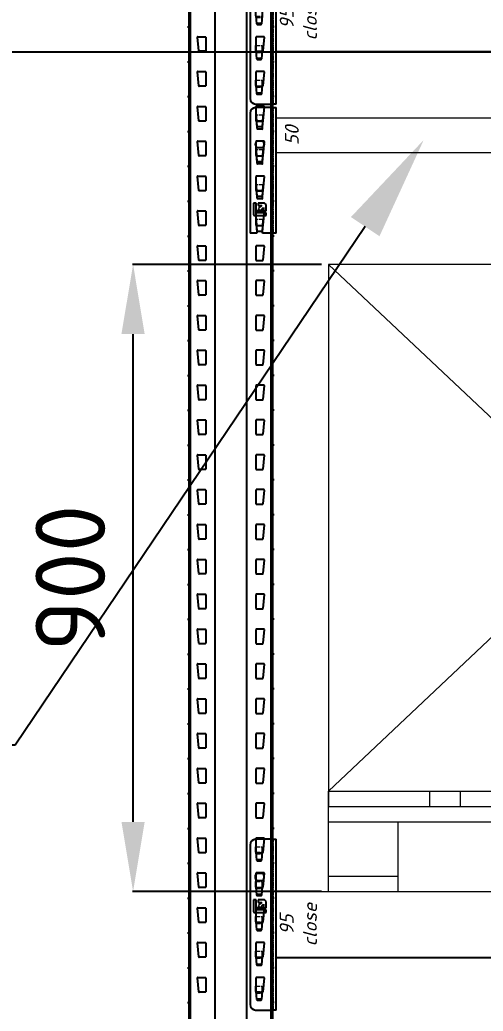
# Model space of a CAD drawing. Header units: millimetres. Extents: x 2140 to 223837, y 2113 to 170313.
# Drawn here: x 211528 to 212193, y 116232 to 117655 of the extents above; entities that cross this region are included whole.
import ezdxf
from ezdxf import colors
from ezdxf.entities.mleader import LeaderData, LeaderLine
from ezdxf.enums import TextEntityAlignment as Align
from ezdxf.math import Vec2, Vec3

# ---------------------------------------------------------------- set-up
doc = ezdxf.new("R2010")
doc.units = ezdxf.units.MM
doc.linetypes.add('PHANTOM', pattern=[12.7, 6.35, -1.27, 1.27, -1.27, 1.27, -1.27])
for name, color, linetype in [('0_ANNOT_Dimensions', 7, 'Continuous'), ('2.Стойка', 7, 'Continuous'), ('Аннотации', 7, 'Continuous')]:
    doc.layers.add(name, color=color, linetype=linetype)
for name, color, linetype, lineweight in [('1.Балка', 5, 'Continuous', 0), ('20.Груз', 7, 'Continuous', 0), ('25.Размера', 7, 'Continuous', 0), ('37.Паллеты', 32, 'Continuous', 0), ('7.Поддон', 32, 'Continuous', 0)]:
    doc.layers.add(name, color=color, linetype=linetype, lineweight=lineweight)
doc.styles.add('Arial Narrow', font='ARIALN.TTF')
doc.styles.add('GOST', font='isocpeur.ttf')
doc.styles.add('HILTI', font='isocpeui.ttf')
doc.styles.get("Standard").update_dxf_attribs({"font": 'isocpeur.ttf'})
doc.styles.add('Курсив', font='isocpeui.ttf')
doc.dimstyles.new('100', dxfattribs={"dimtxt": 100, "dimasz": 100, "dimexe": 1, "dimexo": 10, "dimgap": 40, "dimtad": 1, "dimdec": 0, "dimzin": 0, "dimdsep": 46, "dimtxsty": 'Standard', "dimcen": 0.09, "dimadec": 0, "dimazin": 0, "dimtfac": 1, "dimtdec": 0, "dimtofl": 0, "dimtmove": 0, "dimatfit": 3, "dimfxl": 1, "dimtolj": 1, "dimtzin": 0, "dimarcsym": 0})
doc.dimstyles.new('blok40', dxfattribs={"dimtxt": 40, "dimasz": 80, "dimexe": 0.18, "dimexo": 0, "dimgap": 5, "dimtad": 1, "dimtoh": 1, "dimdec": 0, "dimzin": 0, "dimdsep": 46, "dimtxsty": 'GOST', "dimblk": 'NONE', "dimcen": 0.09, "dimse1": 1, "dimse2": 1, "dimsd1": 1, "dimsd2": 1, "dimadec": 0, "dimazin": 0, "dimtfac": 1, "dimtdec": 0, "dimtofl": 0, "dimtmove": 0, "dimatfit": 2, "dimldrblk": 'NONE', "dimfxl": 0.18, "dimtolj": 1, "dimtzin": 0, "dimarcsym": 0})
doc.dimstyles.new('Рзм блок', dxfattribs={"dimtxt": 40, "dimasz": 80, "dimexe": 0.18, "dimexo": 0, "dimgap": 5, "dimtad": 1, "dimtoh": 1, "dimdec": 0, "dimzin": 0, "dimdsep": 46, "dimtxsty": 'Курсив', "dimblk": 'NONE', "dimcen": 0.09, "dimse1": 1, "dimse2": 1, "dimsd1": 1, "dimsd2": 1, "dimadec": 0, "dimazin": 0, "dimtfac": 1, "dimtdec": 0, "dimtofl": 0, "dimtmove": 0, "dimatfit": 2, "dimldrblk": 'NONE', "dimfxl": 0.18, "dimtolj": 1, "dimtzin": 0, "dimarcsym": 0})

# ---------------------------------------------------------------- blocks, each defined once
blk = doc.blocks.new('*U491')
at = {"layer": '2.Стойка', "color": 0, "linetype": 'ByBlock'}
for p, q in [((-120, 0), (-120, 12200)), ((-118, 0), (-118, 12200)), ((-82.7, 0), (-82.7, 12200)), ((-37.3, 0), (-37.3, 12200)), ((-2, 0), (-2, 12200)), ((0, 0), (0, 12200)), ((-122, 7915), (-118, 7915)), ((-120, 7920.5), (-118, 7920.5)), ((0, 7920.5), (-2, 7920.5)), ((2, 7915), (-2, 7915)), ((-120, 7909.5), (-118, 7909.5)), ((-106.1, 7880.5), (-108, 7900.5)), ((-107.5, 7901), (-96.5, 7901)), ((-96, 7900.5), (-96, 7880.5)), ((-24, 7900.5), (-24, 7880.5)), ((-12.5, 7901), (-23.5, 7901)), ((-13.9, 7880.5), (-12, 7900.5)), ((0, 7909.5), (-2, 7909.5)), ((-120, 7870.5), (-118, 7870.5)), ((-96.5, 7880), (-105.6, 7880)), ((-23.5, 7880), (-14.4, 7880)), ((0, 7870.5), (-2, 7870.5)), ((-122, 7865), (-118, 7865)), ((-120, 7859.5), (-118, 7859.5)), ((2, 7865), (-2, 7865)), ((0, 7859.5), (-2, 7859.5)), ((-106.1, 7830.5), (-108, 7850.5)), ((-107.5, 7851), (-96.5, 7851)), ((-96, 7850.5), (-96, 7830.5)), ((-24, 7850.5), (-24, 7830.5)), ((-12.5, 7851), (-23.5, 7851)), ((-13.9, 7830.5), (-12, 7850.5)), ((-96.5, 7830), (-105.6, 7830)), ((-23.5, 7830), (-14.4, 7830)), ((-122, 7815), (-118, 7815)), ((-120, 7820.5), (-118, 7820.5)), ((0, 7820.5), (-2, 7820.5)), ((2, 7815), (-2, 7815)), ((-120, 7809.5), (-118, 7809.5)), ((-106.1, 7780.5), (-108, 7800.5)), ((-107.5, 7801), (-96.5, 7801)), ((-96, 7800.5), (-96, 7780.5)), ((-24, 7800.5), (-24, 7780.5)), ((-12.5, 7801), (-23.5, 7801)), ((-13.9, 7780.5), (-12, 7800.5)), ((0, 7809.5), (-2, 7809.5)), ((-120, 7770.5), (-118, 7770.5)), ((-96.5, 7780), (-105.6, 7780)), ((-23.5, 7780), (-14.4, 7780)), ((0, 7770.5), (-2, 7770.5)), ((-122, 7765), (-118, 7765)), ((-120, 7759.5), (-118, 7759.5)), ((2, 7765), (-2, 7765)), ((0, 7759.5), (-2, 7759.5)), ((-106.1, 7730.5), (-108, 7750.5)), ((-107.5, 7751), (-96.5, 7751)), ((-96, 7750.5), (-96, 7730.5)), ((-24, 7750.5), (-24, 7730.5)), ((-12.5, 7751), (-23.5, 7751)), ((-13.9, 7730.5), (-12, 7750.5)), ((-96.5, 7730), (-105.6, 7730)), ((-23.5, 7730), (-14.4, 7730)), ((-122, 7715), (-118, 7715)), ((-120, 7720.5), (-118, 7720.5)), ((0, 7720.5), (-2, 7720.5)), ((2, 7715), (-2, 7715)), ((-120, 7709.5), (-118, 7709.5)), ((-106.1, 7680.5), (-108, 7700.5)), ((-107.5, 7701), (-96.5, 7701)), ((-96, 7700.5), (-96, 7680.5)), ((-24, 7700.5), (-24, 7680.5)), ((-12.5, 7701), (-23.5, 7701)), ((-13.9, 7680.5), (-12, 7700.5)), ((0, 7709.5), (-2, 7709.5)), ((-120, 7670.5), (-118, 7670.5)), ((-96.5, 7680), (-105.6, 7680)), ((-23.5, 7680), (-14.4, 7680)), ((0, 7670.5), (-2, 7670.5)), ((-122, 7665), (-118, 7665)), ((-120, 7659.5), (-118, 7659.5)), ((2, 7665), (-2, 7665)), ((0, 7659.5), (-2, 7659.5)), ((-106.1, 7630.5), (-108, 7650.5)), ((-107.5, 7651), (-96.5, 7651)), ((-96, 7650.5), (-96, 7630.5)), ((-24, 7650.5), (-24, 7630.5)), ((-12.5, 7651), (-23.5, 7651)), ((-13.9, 7630.5), (-12, 7650.5)), ((-96.5, 7630), (-105.6, 7630)), ((-23.5, 7630), (-14.4, 7630)), ((-122, 7615), (-118, 7615)), ((-120, 7620.5), (-118, 7620.5)), ((0, 7620.5), (-2, 7620.5)), ((2, 7615), (-2, 7615)), ((-120, 7609.5), (-118, 7609.5)), ((-106.1, 7580.5), (-108, 7600.5)), ((-107.5, 7601), (-96.5, 7601)), ((-96, 7600.5), (-96, 7580.5)), ((-24, 7600.5), (-24, 7580.5)), ((-12.5, 7601), (-23.5, 7601)), ((-13.9, 7580.5), (-12, 7600.5)), ((0, 7609.5), (-2, 7609.5)), ((-120, 7570.5), (-118, 7570.5)), ((-96.5, 7580), (-105.6, 7580)), ((-23.5, 7580), (-14.4, 7580)), ((0, 7570.5), (-2, 7570.5)), ((-122, 7565), (-118, 7565)), ((-120, 7559.5), (-118, 7559.5)), ((2, 7565), (-2, 7565)), ((0, 7559.5), (-2, 7559.5)), ((-106.1, 7530.5), (-108, 7550.5)), ((-107.5, 7551), (-96.5, 7551)), ((-96, 7550.5), (-96, 7530.5)), ((-24, 7550.5), (-24, 7530.5)), ((-12.5, 7551), (-23.5, 7551)), ((-13.9, 7530.5), (-12, 7550.5)), ((-96.5, 7530), (-105.6, 7530)), ((-23.5, 7530), (-14.4, 7530)), ((-122, 7515), (-118, 7515)), ((-120, 7520.5), (-118, 7520.5)), ((0, 7520.5), (-2, 7520.5)), ((2, 7515), (-2, 7515)), ((-120, 7509.5), (-118, 7509.5)), ((-106.1, 7480.5), (-108, 7500.5)), ((-107.5, 7501), (-96.5, 7501)), ((-96, 7500.5), (-96, 7480.5)), ((-24, 7500.5), (-24, 7480.5)), ((-12.5, 7501), (-23.5, 7501)), ((-13.9, 7480.5), (-12, 7500.5)), ((0, 7509.5), (-2, 7509.5)), ((-120, 7470.5), (-118, 7470.5)), ((-96.5, 7480), (-105.6, 7480)), ((-23.5, 7480), (-14.4, 7480)), ((0, 7470.5), (-2, 7470.5)), ((-122, 7465), (-118, 7465)), ((-120, 7459.5), (-118, 7459.5)), ((2, 7465), (-2, 7465)), ((0, 7459.5), (-2, 7459.5)), ((-106.1, 7430.5), (-108, 7450.5)), ((-107.5, 7451), (-96.5, 7451)), ((-96, 7450.5), (-96, 7430.5)), ((-24, 7450.5), (-24, 7430.5)), ((-12.5, 7451), (-23.5, 7451)), ((-13.9, 7430.5), (-12, 7450.5)), ((-96.5, 7430), (-105.6, 7430)), ((-23.5, 7430), (-14.4, 7430)), ((-122, 7415), (-118, 7415)), ((-120, 7420.5), (-118, 7420.5)), ((0, 7420.5), (-2, 7420.5)), ((2, 7415), (-2, 7415)), ((-120, 7409.5), (-118, 7409.5)), ((-106.1, 7380.5), (-108, 7400.5)), ((-107.5, 7401), (-96.5, 7401)), ((-96, 7400.5), (-96, 7380.5)), ((-24, 7400.5), (-24, 7380.5)), ((-12.5, 7401), (-23.5, 7401)), ((-13.9, 7380.5), (-12, 7400.5)), ((0, 7409.5), (-2, 7409.5)), ((-120, 7370.5), (-118, 7370.5)), ((-96.5, 7380), (-105.6, 7380)), ((-23.5, 7380), (-14.4, 7380)), ((0, 7370.5), (-2, 7370.5)), ((-122, 7365), (-118, 7365)), ((-120, 7359.5), (-118, 7359.5)), ((2, 7365), (-2, 7365)), ((0, 7359.5), (-2, 7359.5)), ((-106.1, 7330.5), (-108, 7350.5)), ((-107.5, 7351), (-96.5, 7351)), ((-96, 7350.5), (-96, 7330.5)), ((-24, 7350.5), (-24, 7330.5)), ((-12.5, 7351), (-23.5, 7351)), ((-13.9, 7330.5), (-12, 7350.5)), ((-96.5, 7330), (-105.6, 7330)), ((-23.5, 7330), (-14.4, 7330)), ((-122, 7315), (-118, 7315)), ((-120, 7320.5), (-118, 7320.5)), ((0, 7320.5), (-2, 7320.5)), ((2, 7315), (-2, 7315)), ((-120, 7309.5), (-118, 7309.5)), ((-106.1, 7280.5), (-108, 7300.5)), ((-107.5, 7301), (-96.5, 7301)), ((-96, 7300.5), (-96, 7280.5)), ((-24, 7300.5), (-24, 7280.5)), ((-12.5, 7301), (-23.5, 7301)), ((-13.9, 7280.5), (-12, 7300.5)), ((0, 7309.5), (-2, 7309.5)), ((-120, 7270.5), (-118, 7270.5)), ((-96.5, 7280), (-105.6, 7280)), ((-23.5, 7280), (-14.4, 7280)), ((0, 7270.5), (-2, 7270.5)), ((-122, 7265), (-118, 7265)), ((-120, 7259.5), (-118, 7259.5)), ((2, 7265), (-2, 7265)), ((0, 7259.5), (-2, 7259.5)), ((-106.1, 7230.5), (-108, 7250.5)), ((-107.5, 7251), (-96.5, 7251)), ((-96, 7250.5), (-96, 7230.5)), ((-24, 7250.5), (-24, 7230.5)), ((-12.5, 7251), (-23.5, 7251)), ((-13.9, 7230.5), (-12, 7250.5)), ((-96.5, 7230), (-105.6, 7230)), ((-23.5, 7230), (-14.4, 7230)), ((-122, 7215), (-118, 7215)), ((-120, 7220.5), (-118, 7220.5)), ((0, 7220.5), (-2, 7220.5)), ((2, 7215), (-2, 7215)), ((-120, 7209.5), (-118, 7209.5)), ((-106.1, 7180.5), (-108, 7200.5)), ((-107.5, 7201), (-96.5, 7201)), ((-96, 7200.5), (-96, 7180.5)), ((-24, 7200.5), (-24, 7180.5)), ((-12.5, 7201), (-23.5, 7201)), ((-13.9, 7180.5), (-12, 7200.5)), ((0, 7209.5), (-2, 7209.5)), ((-120, 7170.5), (-118, 7170.5)), ((-96.5, 7180), (-105.6, 7180)), ((-23.5, 7180), (-14.4, 7180)), ((0, 7170.5), (-2, 7170.5)), ((-122, 7165), (-118, 7165)), ((-120, 7159.5), (-118, 7159.5)), ((2, 7165), (-2, 7165)), ((0, 7159.5), (-2, 7159.5)), ((-106.1, 7130.5), (-108, 7150.5)), ((-107.5, 7151), (-96.5, 7151)), ((-96, 7150.5), (-96, 7130.5)), ((-24, 7150.5), (-24, 7130.5)), ((-12.5, 7151), (-23.5, 7151)), ((-13.9, 7130.5), (-12, 7150.5)), ((-96.5, 7130), (-105.6, 7130)), ((-23.5, 7130), (-14.4, 7130)), ((-122, 7115), (-118, 7115)), ((-120, 7120.5), (-118, 7120.5)), ((0, 7120.5), (-2, 7120.5)), ((2, 7115), (-2, 7115)), ((-120, 7109.5), (-118, 7109.5)), ((-106.1, 7080.5), (-108, 7100.5)), ((-107.5, 7101), (-96.5, 7101)), ((-96, 7100.5), (-96, 7080.5)), ((-24, 7100.5), (-24, 7080.5)), ((-12.5, 7101), (-23.5, 7101)), ((-13.9, 7080.5), (-12, 7100.5)), ((0, 7109.5), (-2, 7109.5)), ((-120, 7070.5), (-118, 7070.5)), ((-96.5, 7080), (-105.6, 7080)), ((-23.5, 7080), (-14.4, 7080)), ((0, 7070.5), (-2, 7070.5)), ((-122, 7065), (-118, 7065)), ((-120, 7059.5), (-118, 7059.5)), ((2, 7065), (-2, 7065)), ((0, 7059.5), (-2, 7059.5)), ((-106.1, 7030.5), (-108, 7050.5)), ((-107.5, 7051), (-96.5, 7051)), ((-96, 7050.5), (-96, 7030.5)), ((-24, 7050.5), (-24, 7030.5)), ((-12.5, 7051), (-23.5, 7051)), ((-13.9, 7030.5), (-12, 7050.5)), ((-96.5, 7030), (-105.6, 7030)), ((-23.5, 7030), (-14.4, 7030)), ((-122, 7015), (-118, 7015)), ((-120, 7020.5), (-118, 7020.5)), ((0, 7020.5), (-2, 7020.5)), ((2, 7015), (-2, 7015)), ((-120, 7009.5), (-118, 7009.5)), ((-106.1, 6980.5), (-108, 7000.5)), ((-107.5, 7001), (-96.5, 7001)), ((-96, 7000.5), (-96, 6980.5)), ((-24, 7000.5), (-24, 6980.5)), ((-12.5, 7001), (-23.5, 7001)), ((-13.9, 6980.5), (-12, 7000.5)), ((0, 7009.5), (-2, 7009.5)), ((-96.5, 6980), (-105.6, 6980)), ((-23.5, 6980), (-14.4, 6980)), ((-122, 6965), (-118, 6965)), ((-120, 6970.5), (-118, 6970.5)), ((-120, 6959.5), (-118, 6959.5)), ((0, 6970.5), (-2, 6970.5)), ((2, 6965), (-2, 6965)), ((0, 6959.5), (-2, 6959.5)), ((-106.1, 6930.5), (-108, 6950.5)), ((-107.5, 6951), (-96.5, 6951)), ((-96, 6950.5), (-96, 6930.5)), ((-24, 6950.5), (-24, 6930.5)), ((-12.5, 6951), (-23.5, 6951)), ((-13.9, 6930.5), (-12, 6950.5)), ((-96.5, 6930), (-105.6, 6930)), ((-23.5, 6930), (-14.4, 6930)), ((-122, 6915), (-118, 6915)), ((-120, 6920.5), (-118, 6920.5)), ((0, 6920.5), (-2, 6920.5)), ((2, 6915), (-2, 6915)), ((-120, 6909.5), (-118, 6909.5)), ((-106.1, 6880.5), (-108, 6900.5)), ((-107.5, 6901), (-96.5, 6901)), ((-96, 6900.5), (-96, 6880.5)), ((-24, 6900.5), (-24, 6880.5)), ((-12.5, 6901), (-23.5, 6901)), ((-13.9, 6880.5), (-12, 6900.5)), ((0, 6909.5), (-2, 6909.5)), ((-96.5, 6880), (-105.6, 6880)), ((-23.5, 6880), (-14.4, 6880)), ((-122, 6865), (-118, 6865)), ((-120, 6870.5), (-118, 6870.5)), ((-120, 6859.5), (-118, 6859.5)), ((0, 6870.5), (-2, 6870.5)), ((2, 6865), (-2, 6865)), ((0, 6859.5), (-2, 6859.5)), ((-106.1, 6830.5), (-108, 6850.5)), ((-107.5, 6851), (-96.5, 6851)), ((-96, 6850.5), (-96, 6830.5)), ((-24, 6850.5), (-24, 6830.5)), ((-12.5, 6851), (-23.5, 6851)), ((-13.9, 6830.5), (-12, 6850.5)), ((-96.5, 6830), (-105.6, 6830)), ((-23.5, 6830), (-14.4, 6830)), ((-122, 6815), (-118, 6815)), ((-120, 6820.5), (-118, 6820.5)), ((0, 6820.5), (-2, 6820.5)), ((2, 6815), (-2, 6815)), ((-120, 6809.5), (-118, 6809.5)), ((-106.1, 6780.5), (-108, 6800.5)), ((-107.5, 6801), (-96.5, 6801)), ((-96, 6800.5), (-96, 6780.5)), ((-24, 6800.5), (-24, 6780.5)), ((-12.5, 6801), (-23.5, 6801)), ((-13.9, 6780.5), (-12, 6800.5)), ((0, 6809.5), (-2, 6809.5)), ((-96.5, 6780), (-105.6, 6780)), ((-23.5, 6780), (-14.4, 6780)), ((-122, 6765), (-118, 6765)), ((-120, 6770.5), (-118, 6770.5)), ((-120, 6759.5), (-118, 6759.5)), ((0, 6770.5), (-2, 6770.5)), ((2, 6765), (-2, 6765)), ((0, 6759.5), (-2, 6759.5)), ((-106.1, 6730.5), (-108, 6750.5)), ((-107.5, 6751), (-96.5, 6751)), ((-96, 6750.5), (-96, 6730.5)), ((-24, 6750.5), (-24, 6730.5)), ((-12.5, 6751), (-23.5, 6751)), ((-13.9, 6730.5), (-12, 6750.5)), ((-96.5, 6730), (-105.6, 6730)), ((-23.5, 6730), (-14.4, 6730)), ((-122, 6715), (-118, 6715)), ((-120, 6720.5), (-118, 6720.5)), ((0, 6720.5), (-2, 6720.5)), ((2, 6715), (-2, 6715)), ((-120, 6709.5), (-118, 6709.5)), ((-106.1, 6680.5), (-108, 6700.5)), ((-107.5, 6701), (-96.5, 6701)), ((-96, 6700.5), (-96, 6680.5)), ((-24, 6700.5), (-24, 6680.5)), ((-12.5, 6701), (-23.5, 6701)), ((-13.9, 6680.5), (-12, 6700.5)), ((0, 6709.5), (-2, 6709.5)), ((-96.5, 6680), (-105.6, 6680)), ((-23.5, 6680), (-14.4, 6680)), ((-122, 6665), (-118, 6665)), ((-120, 6670.5), (-118, 6670.5)), ((-120, 6659.5), (-118, 6659.5)), ((0, 6670.5), (-2, 6670.5)), ((2, 6665), (-2, 6665)), ((0, 6659.5), (-2, 6659.5)), ((-106.1, 6630.5), (-108, 6650.5)), ((-107.5, 6651), (-96.5, 6651)), ((-96, 6650.5), (-96, 6630.5)), ((-24, 6650.5), (-24, 6630.5)), ((-12.5, 6651), (-23.5, 6651)), ((-13.9, 6630.5), (-12, 6650.5)), ((-96.5, 6630), (-105.6, 6630)), ((-23.5, 6630), (-14.4, 6630)), ((-122, 6615), (-118, 6615)), ((-120, 6620.5), (-118, 6620.5)), ((0, 6620.5), (-2, 6620.5)), ((2, 6615), (-2, 6615)), ((-120, 6609.5), (-118, 6609.5)), ((-107.5, 6601), (-96.5, 6601)), ((-12.5, 6601), (-23.5, 6601)), ((0, 6609.5), (-2, 6609.5)), ((-106.1, 6580.5), (-108, 6600.5)), ((-96, 6600.5), (-96, 6580.5)), ((-24, 6600.5), (-24, 6580.5)), ((-13.9, 6580.5), (-12, 6600.5)), ((-96.5, 6580), (-105.6, 6580)), ((-23.5, 6580), (-14.4, 6580)), ((-122, 6565), (-118, 6565)), ((-120, 6570.5), (-118, 6570.5)), ((-120, 6559.5), (-118, 6559.5)), ((0, 6570.5), (-2, 6570.5)), ((2, 6565), (-2, 6565)), ((0, 6559.5), (-2, 6559.5)), ((-106.1, 6530.5), (-108, 6550.5)), ((-107.5, 6551), (-96.5, 6551)), ((-96, 6550.5), (-96, 6530.5)), ((-24, 6550.5), (-24, 6530.5)), ((-12.5, 6551), (-23.5, 6551)), ((-13.9, 6530.5), (-12, 6550.5)), ((-96.5, 6530), (-105.6, 6530)), ((-23.5, 6530), (-14.4, 6530)), ((-120, 6520.5), (-118, 6520.5)), ((0, 6520.5), (-2, 6520.5)), ((-122, 6515), (-118, 6515)), ((-120, 6509.5), (-118, 6509.5)), ((2, 6515), (-2, 6515)), ((0, 6509.5), (-2, 6509.5))]:
    blk.add_line(p, q, dxfattribs=at)
for centre, start, end in [((-107.5, 7900.5), 90, 185.4403), ((-96.5, 7900.5), 0, 90), ((-23.5, 7900.5), 90, 180), ((-12.5, 7900.5), 354.5597, 90), ((-105.6, 7880.5), 185.4403, 270), ((-96.5, 7880.5), 270, 0), ((-23.5, 7880.5), 180, 270), ((-14.4, 7880.5), 270, 354.5597), ((-107.5, 7850.5), 90, 185.4403), ((-96.5, 7850.5), 0, 90), ((-23.5, 7850.5), 90, 180), ((-12.5, 7850.5), 354.5597, 90), ((-105.6, 7830.5), 185.4403, 270), ((-96.5, 7830.5), 270, 0), ((-23.5, 7830.5), 180, 270), ((-14.4, 7830.5), 270, 354.5597), ((-107.5, 7800.5), 90, 185.4403), ((-96.5, 7800.5), 0, 90), ((-23.5, 7800.5), 90, 180), ((-12.5, 7800.5), 354.5597, 90), ((-105.6, 7780.5), 185.4403, 270), ((-96.5, 7780.5), 270, 0), ((-23.5, 7780.5), 180, 270), ((-14.4, 7780.5), 270, 354.5597), ((-107.5, 7750.5), 90, 185.4403), ((-96.5, 7750.5), 0, 90), ((-23.5, 7750.5), 90, 180), ((-12.5, 7750.5), 354.5597, 90), ((-105.6, 7730.5), 185.4403, 270), ((-96.5, 7730.5), 270, 0), ((-23.5, 7730.5), 180, 270), ((-14.4, 7730.5), 270, 354.5597), ((-107.5, 7700.5), 90, 185.4403), ((-96.5, 7700.5), 0, 90), ((-23.5, 7700.5), 90, 180), ((-12.5, 7700.5), 354.5597, 90), ((-105.6, 7680.5), 185.4403, 270), ((-96.5, 7680.5), 270, 0), ((-23.5, 7680.5), 180, 270), ((-14.4, 7680.5), 270, 354.5597), ((-107.5, 7650.5), 90, 185.4403), ((-96.5, 7650.5), 0, 90), ((-23.5, 7650.5), 90, 180), ((-12.5, 7650.5), 354.5597, 90), ((-105.6, 7630.5), 185.4403, 270), ((-96.5, 7630.5), 270, 0), ((-23.5, 7630.5), 180, 270), ((-14.4, 7630.5), 270, 354.5597), ((-107.5, 7600.5), 90, 185.4403), ((-96.5, 7600.5), 0, 90), ((-23.5, 7600.5), 90, 180), ((-12.5, 7600.5), 354.5597, 90), ((-105.6, 7580.5), 185.4403, 270), ((-96.5, 7580.5), 270, 0), ((-23.5, 7580.5), 180, 270), ((-14.4, 7580.5), 270, 354.5597), ((-107.5, 7550.5), 90, 185.4403), ((-96.5, 7550.5), 0, 90), ((-23.5, 7550.5), 90, 180), ((-12.5, 7550.5), 354.5597, 90), ((-105.6, 7530.5), 185.4403, 270), ((-96.5, 7530.5), 270, 0), ((-23.5, 7530.5), 180, 270), ((-14.4, 7530.5), 270, 354.5597), ((-107.5, 7500.5), 90, 185.4403), ((-96.5, 7500.5), 0, 90), ((-23.5, 7500.5), 90, 180), ((-12.5, 7500.5), 354.5597, 90), ((-105.6, 7480.5), 185.4403, 270), ((-96.5, 7480.5), 270, 0), ((-23.5, 7480.5), 180, 270), ((-14.4, 7480.5), 270, 354.5597), ((-107.5, 7450.5), 90, 185.4403), ((-96.5, 7450.5), 0, 90), ((-23.5, 7450.5), 90, 180), ((-12.5, 7450.5), 354.5597, 90), ((-105.6, 7430.5), 185.4403, 270), ((-96.5, 7430.5), 270, 0), ((-23.5, 7430.5), 180, 270), ((-14.4, 7430.5), 270, 354.5597), ((-107.5, 7400.5), 90, 185.4403), ((-96.5, 7400.5), 0, 90), ((-23.5, 7400.5), 90, 180), ((-12.5, 7400.5), 354.5597, 90), ((-105.6, 7380.5), 185.4403, 270), ((-96.5, 7380.5), 270, 0), ((-23.5, 7380.5), 180, 270), ((-14.4, 7380.5), 270, 354.5597), ((-107.5, 7350.5), 90, 185.4403), ((-96.5, 7350.5), 0, 90), ((-23.5, 7350.5), 90, 180), ((-12.5, 7350.5), 354.5597, 90), ((-105.6, 7330.5), 185.4403, 270), ((-96.5, 7330.5), 270, 0), ((-23.5, 7330.5), 180, 270), ((-14.4, 7330.5), 270, 354.5597), ((-107.5, 7300.5), 90, 185.4403), ((-96.5, 7300.5), 0, 90), ((-23.5, 7300.5), 90, 180), ((-12.5, 7300.5), 354.5597, 90), ((-105.6, 7280.5), 185.4403, 270), ((-96.5, 7280.5), 270, 0), ((-23.5, 7280.5), 180, 270), ((-14.4, 7280.5), 270, 354.5597), ((-107.5, 7250.5), 90, 185.4403), ((-96.5, 7250.5), 0, 90), ((-23.5, 7250.5), 90, 180), ((-12.5, 7250.5), 354.5597, 90), ((-105.6, 7230.5), 185.4403, 270), ((-96.5, 7230.5), 270, 0), ((-23.5, 7230.5), 180, 270), ((-14.4, 7230.5), 270, 354.5597), ((-107.5, 7200.5), 90, 185.4403), ((-96.5, 7200.5), 0, 90), ((-23.5, 7200.5), 90, 180), ((-12.5, 7200.5), 354.5597, 90), ((-105.6, 7180.5), 185.4403, 270), ((-96.5, 7180.5), 270, 0), ((-23.5, 7180.5), 180, 270), ((-14.4, 7180.5), 270, 354.5597), ((-107.5, 7150.5), 90, 185.4403), ((-96.5, 7150.5), 0, 90), ((-23.5, 7150.5), 90, 180), ((-12.5, 7150.5), 354.5597, 90), ((-105.6, 7130.5), 185.4403, 270), ((-96.5, 7130.5), 270, 0), ((-23.5, 7130.5), 180, 270), ((-14.4, 7130.5), 270, 354.5597), ((-107.5, 7100.5), 90, 185.4403), ((-96.5, 7100.5), 0, 90), ((-23.5, 7100.5), 90, 180), ((-12.5, 7100.5), 354.5597, 90), ((-105.6, 7080.5), 185.4403, 270), ((-96.5, 7080.5), 270, 0), ((-23.5, 7080.5), 180, 270), ((-14.4, 7080.5), 270, 354.5597), ((-107.5, 7050.5), 90, 185.4403), ((-96.5, 7050.5), 0, 90), ((-23.5, 7050.5), 90, 180), ((-12.5, 7050.5), 354.5597, 90), ((-105.6, 7030.5), 185.4403, 270), ((-96.5, 7030.5), 270, 0), ((-23.5, 7030.5), 180, 270), ((-14.4, 7030.5), 270, 354.5597), ((-107.5, 7000.5), 90, 185.4403), ((-96.5, 7000.5), 0, 90), ((-23.5, 7000.5), 90, 180), ((-12.5, 7000.5), 354.5597, 90), ((-105.6, 6980.5), 185.4403, 270), ((-96.5, 6980.5), 270, 0), ((-23.5, 6980.5), 180, 270), ((-14.4, 6980.5), 270, 354.5597), ((-107.5, 6950.5), 90, 185.4403), ((-96.5, 6950.5), 0, 90), ((-23.5, 6950.5), 90, 180), ((-12.5, 6950.5), 354.5597, 90), ((-105.6, 6930.5), 185.4403, 270), ((-96.5, 6930.5), 270, 0), ((-23.5, 6930.5), 180, 270), ((-14.4, 6930.5), 270, 354.5597), ((-107.5, 6900.5), 90, 185.4403), ((-96.5, 6900.5), 0, 90), ((-23.5, 6900.5), 90, 180), ((-12.5, 6900.5), 354.5597, 90), ((-105.6, 6880.5), 185.4403, 270), ((-96.5, 6880.5), 270, 0), ((-23.5, 6880.5), 180, 270), ((-14.4, 6880.5), 270, 354.5597), ((-107.5, 6850.5), 90, 185.4403), ((-96.5, 6850.5), 0, 90), ((-23.5, 6850.5), 90, 180), ((-12.5, 6850.5), 354.5597, 90), ((-105.6, 6830.5), 185.4403, 270), ((-96.5, 6830.5), 270, 0), ((-23.5, 6830.5), 180, 270), ((-14.4, 6830.5), 270, 354.5597), ((-107.5, 6800.5), 90, 185.4403), ((-96.5, 6800.5), 0, 90), ((-23.5, 6800.5), 90, 180), ((-12.5, 6800.5), 354.5597, 90), ((-105.6, 6780.5), 185.4403, 270), ((-96.5, 6780.5), 270, 0), ((-23.5, 6780.5), 180, 270), ((-14.4, 6780.5), 270, 354.5597), ((-107.5, 6750.5), 90, 185.4403), ((-96.5, 6750.5), 0, 90), ((-23.5, 6750.5), 90, 180), ((-12.5, 6750.5), 354.5597, 90), ((-105.6, 6730.5), 185.4403, 270), ((-96.5, 6730.5), 270, 0), ((-23.5, 6730.5), 180, 270), ((-14.4, 6730.5), 270, 354.5597), ((-107.5, 6700.5), 90, 185.4403), ((-96.5, 6700.5), 0, 90), ((-23.5, 6700.5), 90, 180), ((-12.5, 6700.5), 354.5597, 90), ((-105.6, 6680.5), 185.4403, 270), ((-96.5, 6680.5), 270, 0), ((-23.5, 6680.5), 180, 270), ((-14.4, 6680.5), 270, 354.5597), ((-107.5, 6650.5), 90, 185.4403), ((-96.5, 6650.5), 0, 90), ((-23.5, 6650.5), 90, 180), ((-12.5, 6650.5), 354.5597, 90), ((-105.6, 6630.5), 185.4403, 270), ((-96.5, 6630.5), 270, 0), ((-23.5, 6630.5), 180, 270), ((-14.4, 6630.5), 270, 354.5597), ((-107.5, 6600.5), 90, 185.4403), ((-96.5, 6600.5), 0, 90), ((-23.5, 6600.5), 90, 180), ((-12.5, 6600.5), 354.5597, 90), ((-105.6, 6580.5), 185.4403, 270), ((-96.5, 6580.5), 270, 0), ((-23.5, 6580.5), 180, 270), ((-14.4, 6580.5), 270, 354.5597), ((-107.5, 6550.5), 90, 185.4403), ((-96.5, 6550.5), 0, 90), ((-23.5, 6550.5), 90, 180), ((-12.5, 6550.5), 354.5597, 90), ((-105.6, 6530.5), 185.4403, 270), ((-96.5, 6530.5), 270, 0), ((-23.5, 6530.5), 180, 270), ((-14.4, 6530.5), 270, 354.5597)]:
    blk.add_arc(centre, 0.5, start, end, dxfattribs=at)
blk = doc.blocks.new('*D774')
at = {"layer": 'Defpoints', "color": 0, "linetype": 'ByBlock', "transparency": 16777216}
for p in [(5, 19.3), (2705, 19.3), (2705, -11.8)]:
    blk.add_point(p, dxfattribs=at)
at = {"layer": 'Defpoints', "color": 0, "linetype": 'ByBlock', "transparency": 16777216, "insert": (2669.4, 3.4), "char_height": 20, "attachment_point": 5, "style": 'Курсив'}
blk.add_mtext('\\A1;2700', dxfattribs=at)
blk = doc.blocks.new('_None')
blk = doc.blocks.new('*D784')
at = {"layer": 'Defpoints', "color": 0, "linetype": 'ByBlock', "transparency": 16777216}
for p in [(8, 19.3), (42.4, 19.3), (8, -30.7)]:
    blk.add_point(p, dxfattribs=at)
at = {"layer": 'Defpoints', "color": 0, "linetype": 'ByBlock', "transparency": 16777216, "insert": (27.4, -5.7), "char_height": 20, "attachment_point": 5, "rotation": 90, "style": 'Курсив'}
blk.add_mtext('\\A1;50', dxfattribs=at)
blk = doc.blocks.new('*D1729')
at = {"layer": 'Defpoints', "color": 0, "transparency": 16777216}
for p in [(5, -40.7), (5, -135.7), (68.4, -135.7)]:
    blk.add_point(p, dxfattribs=at)
at = {"layer": '0_ANNOT_Dimensions', "color": 0, "transparency": 16777216, "insert": (36.7, -88.2), "char_height": 20, "attachment_point": 5, "rotation": 90, "style": 'Курсив'}
blk.add_mtext('\\A1;95\\Pclose', dxfattribs=at)
blk = doc.blocks.new('*U756')
at = {"color": 0, "linetype": 'Continuous', "lineweight": -2}
for p, q in [((0, 0), (0, 4)), ((3.5, 4), (0, 4)), ((3.5, 4), (14, 4)), ((3.529, 0), (-3.529, 0))]:
    blk.add_line(p, q, dxfattribs=at)
at = {"color": 0, "linetype": 'Continuous', "lineweight": 30}
for p, q in [((-3, 3), (0, 0)), ((0, 0), (3, 3))]:
    blk.add_line(p, q, dxfattribs=at)
at = {"color": 0, "linetype": 'Continuous', "lineweight": -2, "style": 'HILTI'}
blk.add_attdef('ОТМЕТКА', (3.5, 4.75), '', height=2.5, dxfattribs=at)
blk.add_attdef('Комментарий', text='', height=2.5, dxfattribs=at).set_placement((3.5, 3.5), align=Align.TOP_LEFT)
blk = doc.blocks.new('*U1211')
at = {"color": 6}
blk.add_line((-1179, -217.5), (1390.7, -217.5), dxfattribs=at)
at = {"color": 6, "xscale": 60, "yscale": 60, "zscale": 60}
blk.add_blockref('*U756', (-1179, -217.5), dxfattribs=at).add_auto_attribs({'ОТМЕТКА': 'п/з экраны'})
blk = doc.blocks.new('*U1212')
at = {"color": 0, "linetype": 'ByBlock', "lineweight": -2, "transparency": 16777216}
blk.add_blockref('*U1211', (0, 4000), dxfattribs=at)
blk = doc.blocks.new('поддон')
at = {"layer": '7.Поддон', "color": 0, "linetype": 'ByBlock'}
for p, q in [((0, 0), (0, 144)), ((0, 144), (0, 122)), ((0, 144), (145, 144)), ((145, 144), (145, 122)), ((189, 144), (289, 144)), ((189, 144), (189, 122)), ((289, 144), (289, 122)), ((327.5, 122), (327.5, 144)), ((327.5, 144), (472.5, 144)), ((472.5, 144), (472.5, 122)), ((611, 144), (511, 144)), ((511, 144), (511, 122)), ((611, 144), (611, 122)), ((800, 144), (655, 144)), ((655, 144), (655, 122)), ((800, 144), (800, 0)), ((0, 122), (800, 122)), ((0, 100), (800, 100)), ((100, 0), (100, 100)), ((327.5, 0), (327.5, 100)), ((472.5, 0), (472.5, 100)), ((700, 0), (700, 100)), ((0, 22), (100, 22)), ((327.5, 22), (472.5, 22)), ((700, 22), (800, 22)), ((0, 0), (100, 0)), ((400, 0), (327.5, 0)), ((400, 0), (472.5, 0)), ((800, 0), (700, 0))]:
    blk.add_line(p, q, dxfattribs=at)
blk = doc.blocks.new('*D1153')
at = {"layer": 'Defpoints', "color": 0, "linetype": 'ByBlock', "transparency": 16777216}
for p in [(75, 900), (875, 900), (875, 900)]:
    blk.add_point(p, dxfattribs=at)
at = {"layer": '25.Размера', "color": 0, "linetype": 'ByBlock', "transparency": 16777216, "insert": (475, 854.5), "char_height": 50, "attachment_point": 5, "style": 'Arial Narrow'}
blk.add_mtext('\\A1;В=800 мм', dxfattribs=at)
blk = doc.blocks.new('*D1233')
at = {"layer": '0_ANNOT_Dimensions', "color": 0, "lineweight": -2, "transparency": 16777216}
for p, q in [((211961, 117303.8), (211689.8, 117303.8)), ((211690.8, 116503.8), (211690.8, 117203.8)), ((211961, 116403.8), (211689.8, 116403.8))]:
    blk.add_line(p, q, dxfattribs=at)
at = {"layer": '0_ANNOT_Dimensions', "color": 0, "transparency": 16777216}
for points in [[(211674.1, 117203.8), (211707.4, 117203.8), (211690.8, 117303.8)], [(211674.1, 116503.8), (211707.4, 116503.8), (211690.8, 116403.8)]]:
    blk.add_solid(points, dxfattribs=at)
at = {"layer": 'Defpoints', "color": 0, "transparency": 16777216}
for p in [(211690.8, 117303.8), (211971, 117303.8), (211971, 116403.8)]:
    blk.add_point(p, dxfattribs=at)
at = {"layer": '0_ANNOT_Dimensions', "color": 0, "transparency": 16777216, "insert": (211600.8, 116853.8), "char_height": 100, "attachment_point": 5, "rotation": 90}
blk.add_mtext('\\A1;900', dxfattribs=at)
blk = doc.blocks.new('*U771')
at = {"layer": '1.Балка', "color": 0, "linetype": 'Continuous', "lineweight": 25}
for p, q in [((-3, 34.3), (-24.5, 34.3)), ((-3, 34.3), (5, 34.3)), ((5, -145.7), (5, 34.3)), ((-32.5, 26.3), (-32.5, -145.7)), ((-23.8, 23.6), (-23.8, 22.6)), ((-23.8, 22.6), (-22.8, 4.2)), ((-23.4, 16.1), (-22.7, 4.2)), ((-23.4, 15.7), (-23.3, 15.2)), ((-14.7, 4.2), (-14, 16.1)), ((-14.6, 4.2), (-13.6, 22.6)), ((-14.1, 15.2), (-14, 15.7)), ((-13.6, 23.6), (-13.6, 22.6)), ((-23.2, 14), (-22.8, 7.2)), ((-15.3, 6.5), (-22.1, 6.5)), ((-15.4, 3.5), (-22, 3.5)), ((-14.6, 7.2), (-14.2, 14)), ((-14.1, -13.8), (-22.9, -13.8)), ((-23.8, -26.4), (-23.8, -27.4)), ((-23.8, -27.4), (-22.8, -45.8)), ((-22.9, -23), (-14.1, -23)), ((-14.6, -45.8), (-13.6, -27.4)), ((-13.6, -26.4), (-13.6, -27.4)), ((-23.4, -33.9), (-22.7, -45.8)), ((-23.4, -34.3), (-23.3, -34.8)), ((-23.2, -36), (-22.8, -42.8)), ((-14.7, -45.8), (-14, -33.9)), ((-14.6, -42.8), (-14.2, -36)), ((-14.1, -34.8), (-14, -34.3)), ((-15.3, -43.5), (-22.1, -43.5)), ((-15.4, -46.5), (-22, -46.5)), ((-23.8, -76.4), (-23.8, -77.4)), ((-23.8, -77.4), (-22.8, -95.8)), ((-23.4, -83.9), (-22.7, -95.8)), ((-23.4, -84.3), (-23.3, -84.8)), ((-14.7, -95.8), (-14, -83.9)), ((-14.6, -95.8), (-13.6, -77.4)), ((-14.1, -84.8), (-14, -84.3)), ((-13.6, -76.4), (-13.6, -77.4)), ((-23.2, -86), (-22.8, -92.8)), ((-15.3, -93.5), (-22.1, -93.5)), ((-15.4, -96.5), (-22, -96.5)), ((-14.6, -92.8), (-14.2, -86)), ((-27.5, -102.7), (-27.5, -119.2)), ((-23.7, -102.7), (-27.5, -102.7)), ((-23.7, -116.9), (-23.7, -102.7)), ((-15.8, -106.2), (-20.9, -111.2)), ((-20.9, -111.2), (-18, -114)), ((-11.7, -102.7), (-20.7, -102.7)), ((-20.7, -102.7), (-20.7, -106.2)), ((-20.7, -106.2), (-15.8, -106.2)), ((-18, -114), (-13, -109)), ((-13, -109), (-13, -113.9)), ((-9.5, -104.9), (-11.7, -102.7)), ((-9.5, -113.9), (-9.5, -104.9)), ((-26, -120.7), (-9.5, -120.7)), ((-23.8, -126.4), (-23.8, -127.4)), ((-23.8, -127.4), (-22.8, -145.7)), ((-9.5, -116.9), (-23.7, -116.9)), ((-14.6, -145.7), (-13.6, -127.4)), ((-13.6, -126.4), (-13.6, -127.4)), ((-13, -113.9), (-9.5, -113.9)), ((-9.5, -120.7), (-9.5, -116.9)), ((-23.4, -133.9), (-22.7, -145.7)), ((-23.4, -134.3), (-23.3, -134.8)), ((-23.2, -136), (-22.8, -142.8)), ((-14.7, -145.7), (-14, -133.9)), ((-14.6, -142.8), (-14.2, -136)), ((-14.1, -134.8), (-14, -134.3)), ((-22.8, -145.7), (-32.5, -145.7)), ((-22.8, -145.7), (-22.7, -145.7)), ((-15.3, -143.5), (-22.1, -143.5)), ((-14.7, -145.7), (-14.6, -145.7)), ((-3, -145.7), (-14.6, -145.7)), ((5, -145.7), (-3, -145.7))]:
    blk.add_line(p, q, dxfattribs=at)
at = {"layer": '1.Балка', "color": 0, "linetype": 'PHANTOM', "lineweight": 18}
for p, q in [((1, -145.7), (1, 34.3)), ((-13.6, 23.6), (-23.8, 23.6)), ((-23.4, 15.7), (-14, 15.7)), ((-14.1, 15.2), (-23.3, 15.2)), ((-14.2, 14), (-23.2, 14)), ((-22.7, 4.2), (-22.8, 4.2)), ((-14.6, 4.2), (-14.7, 4.2)), ((-13.6, -26.4), (-23.8, -26.4)), ((-23.4, -34.3), (-14, -34.3)), ((-14.1, -34.8), (-23.3, -34.8)), ((-14.2, -36), (-23.2, -36)), ((-22.7, -45.8), (-22.8, -45.8)), ((-14.6, -45.8), (-14.7, -45.8)), ((-13.6, -76.4), (-23.8, -76.4)), ((-23.4, -84.3), (-14, -84.3)), ((-14.1, -84.8), (-23.3, -84.8)), ((-14.2, -86), (-23.2, -86)), ((-22.7, -95.8), (-22.8, -95.8)), ((-14.6, -95.8), (-14.7, -95.8)), ((-13.6, -126.4), (-23.8, -126.4)), ((-23.4, -134.3), (-14, -134.3)), ((-14.1, -134.8), (-23.3, -134.8)), ((-14.2, -136), (-23.2, -136))]:
    blk.add_line(p, q, dxfattribs=at)
at = {"layer": '1.Балка', "color": 0, "linetype": 'ByBlock'}
for p, q in [((2705, 19.3), (5, 19.3)), ((2705, -30.7), (5, -30.7))]:
    blk.add_line(p, q, dxfattribs=at)
at = {"layer": '1.Балка', "color": 0, "linetype": 'Continuous', "lineweight": 25}
for centre, radius, start, end in [((-24.5, 26.3), 8, 90, 180), ((-19, -18.4), 6, 129.9445, 230.0555), ((-18, -18.4), 6, 309.9445, 50.0555), ((-26, -119.2), 1.5, 180, 270)]:
    blk.add_arc(centre, radius, start, end, dxfattribs=at)
for centre, major_axis, ratio, start_param, end_param in [((-23.7, 23.6), (-0.49, 9), 0.014521, 1.677936, 2.551772), ((-23.7, 23.6), (-0.49, 9), 0.014521, 2.551772, 2.642656), ((-23.2, 13.4), (-0.11, 2), 0.014521, 4.973399, 5.784249), ((-14.2, 13.4), (0.11, 2), 0.014521, 0.498937, 1.309786), ((-13.7, 23.6), (0.49, 9), 0.014521, 3.731413, 4.605249), ((-13.7, 23.6), (0.49, 9), 0.014521, 3.640529, 3.731413), ((-22.1, 7.2), (0.539, -0.524), 0.996104, 3.968676, 5.485179), ((-22, 4.2), (0.75, 0), 0.999894, 3.195886, 4.712389), ((-22, 4.2), (0.75, 0), 0.999894, 3.195886, 4.712389), ((-15.4, 4.2), (0.75, 0), 0.999894, 4.712389, 6.228892), ((-15.4, 4.2), (0.75, 0), 0.999894, 4.712389, 6.228892), ((-15.3, 7.2), (0.539, 0.524), 0.996104, 3.939599, 5.456102), ((-23.7, -26.4), (-0.49, 9), 0.014521, 1.677936, 2.551772), ((-13.7, -26.4), (0.49, 9), 0.014521, 3.731413, 4.605249), ((-23.7, -26.4), (-0.49, 9), 0.014521, 2.551772, 2.642656), ((-23.2, -36.6), (-0.11, 2), 0.014521, 4.973399, 5.784249), ((-14.2, -36.6), (0.11, 2), 0.014521, 0.498937, 1.309786), ((-13.7, -26.4), (0.49, 9), 0.014521, 3.640529, 3.731413), ((-22.1, -42.8), (0.539, -0.524), 0.996104, 3.968676, 5.485179), ((-22, -45.8), (0.75, 0), 0.999894, 3.195886, 4.712389), ((-22, -45.8), (0.75, 0), 0.999894, 3.195886, 4.712389), ((-15.4, -45.8), (0.75, 0), 0.999894, 4.712389, 6.228892), ((-15.4, -45.8), (0.75, 0), 0.999894, 4.712389, 6.228892), ((-15.3, -42.8), (0.539, 0.524), 0.996104, 3.939599, 5.456102), ((-23.7, -76.4), (-0.49, 9), 0.014521, 1.677936, 2.551772), ((-23.7, -76.4), (-0.49, 9), 0.014521, 2.551772, 2.642656), ((-23.2, -86.6), (-0.11, 2), 0.014521, 4.973399, 5.784249), ((-14.2, -86.6), (0.11, 2), 0.014521, 0.498937, 1.309786), ((-13.7, -76.4), (0.49, 9), 0.014521, 3.731413, 4.605249), ((-13.7, -76.4), (0.49, 9), 0.014521, 3.640529, 3.731413), ((-22.1, -92.8), (0.539, -0.524), 0.996104, 3.968676, 5.485179), ((-22, -95.8), (0.75, 0), 0.999894, 3.195886, 4.712389), ((-22, -95.8), (0.75, 0), 0.999894, 3.195886, 4.712389), ((-15.4, -95.8), (0.75, 0), 0.999894, 4.712389, 6.228892), ((-15.4, -95.8), (0.75, 0), 0.999894, 4.712389, 6.228892), ((-15.3, -92.8), (0.539, 0.524), 0.996104, 3.939599, 5.456102), ((-23.7, -126.4), (-0.49, 9), 0.014521, 1.677936, 2.551772), ((-13.7, -126.4), (0.49, 9), 0.014521, 3.731413, 4.605249), ((-23.7, -126.4), (-0.49, 9), 0.014521, 2.551772, 2.642656), ((-23.2, -136.6), (-0.11, 2), 0.014521, 4.973399, 5.784249), ((-14.2, -136.6), (0.11, 2), 0.014521, 0.498937, 1.309786), ((-13.7, -126.4), (0.49, 9), 0.014521, 3.640529, 3.731413), ((-22.1, -142.8), (0.539, -0.524), 0.996104, 3.968676, 5.485179), ((-15.3, -142.8), (0.539, 0.524), 0.996104, 3.939599, 5.456102)]:
    blk.add_ellipse(centre, major_axis=major_axis, ratio=ratio, start_param=start_param, end_param=end_param, dxfattribs=at)
at = {"layer": '2.Стойка', "color": 40, "linetype": 'ByBlock', "true_color": 0xf8d731}
for p, q in [((-24, 35.5), (-24, 15.5)), ((-24, 35.5), (-24, 15.5)), ((-24, 35.5), (-24, 15.5)), ((-24, 35.5), (-24, 15.5)), ((-24, 35.5), (-24, 15.5)), ((-24, 35.5), (-24, 15.5)), ((-24, 35.5), (-24, 15.5)), ((-12.5, 36), (-23.5, 36)), ((-12.5, 36), (-23.5, 36)), ((-12.5, 36), (-23.5, 36)), ((-12.5, 36), (-23.5, 36)), ((-12.5, 36), (-23.5, 36)), ((-12.5, 36), (-23.5, 36)), ((-12.5, 36), (-23.5, 36)), ((-13.9, 15.5), (-12, 35.5)), ((-13.9, 15.5), (-12, 35.5)), ((-13.9, 15.5), (-12, 35.5)), ((-13.9, 15.5), (-12, 35.5)), ((-13.9, 15.5), (-12, 35.5)), ((-13.9, 15.5), (-12, 35.5)), ((-13.9, 15.5), (-12, 35.5)), ((-23.5, 15), (-14.4, 15)), ((-23.5, 15), (-14.4, 15)), ((-23.5, 15), (-14.4, 15)), ((-23.5, 15), (-14.4, 15)), ((-23.5, 15), (-14.4, 15)), ((-23.5, 15), (-14.4, 15)), ((-23.5, 15), (-14.4, 15))]:
    blk.add_line(p, q, dxfattribs=at)
for centre, start, end in [((-23.5, 35.5), 90, 180), ((-23.5, 35.5), 90, 180), ((-23.5, 35.5), 90, 180), ((-23.5, 35.5), 90, 180), ((-23.5, 35.5), 90, 180), ((-23.5, 35.5), 90, 180), ((-23.5, 35.5), 90, 180), ((-12.5, 35.5), 354.5597, 90), ((-12.5, 35.5), 354.5597, 90), ((-12.5, 35.5), 354.5597, 90), ((-12.5, 35.5), 354.5597, 90), ((-12.5, 35.5), 354.5597, 90), ((-12.5, 35.5), 354.5597, 90), ((-12.5, 35.5), 354.5597, 90), ((-23.5, 15.5), 180, 270), ((-23.5, 15.5), 180, 270), ((-23.5, 15.5), 180, 270), ((-23.5, 15.5), 180, 270), ((-23.5, 15.5), 180, 270), ((-23.5, 15.5), 180, 270), ((-23.5, 15.5), 180, 270), ((-14.4, 15.5), 270, 354.5597), ((-14.4, 15.5), 270, 354.5597), ((-14.4, 15.5), 270, 354.5597), ((-14.4, 15.5), 270, 354.5597), ((-14.4, 15.5), 270, 354.5597), ((-14.4, 15.5), 270, 354.5597), ((-14.4, 15.5), 270, 354.5597)]:
    blk.add_arc(centre, 0.5, start, end, dxfattribs=at)
at = {"layer": 'Defpoints', "color": 0, "linetype": 'ByBlock'}
dim = blk.add_linear_dim(base=(2705, -11.8), p1=(5, 19.3), p2=(2705, 19.3), dimstyle='Рзм блок', override={"dimtxt": 20}, dxfattribs=at)
dim.commit()
dim.dimension.update_dxf_attribs({"geometry": '*D774', "text_midpoint": (2669.4, -11.8), "dimtype": 160})
dim = blk.add_linear_dim(base=(42.4, 19.3), p1=(8, -30.7), p2=(8, 19.3), angle=90, dimstyle='Рзм блок', override={"dimtxt": 20}, dxfattribs=at)
dim.commit()
dim.dimension.update_dxf_attribs({"geometry": '*D784', "text_midpoint": (42.4, -5.7), "dimtype": 161})
blk = doc.blocks.new('*U1213')
at = {"layer": '1.Балка', "color": 3, "lineweight": 0}
blk.add_blockref('*U771', (-1355, 78.2), dxfattribs=at)
blk = doc.blocks.new('*U1214')
at = {"color": 0, "linetype": 'ByBlock', "lineweight": -2, "transparency": 16777216}
blk.add_blockref('*U1213', (0, 4000), dxfattribs=at)
blk = doc.blocks.new('*U1726')
at = {"layer": '1.Балка', "color": 0, "linetype": 'Continuous', "lineweight": 25}
for p, q in [((-2.5, 34.3), (-24.5, 34.3)), ((-2.5, 34.3), (5, 34.3)), ((5, -210.7), (5, 34.3)), ((-32.5, 26.3), (-32.5, -202.7)), ((-24.2, 15.8), (-24.2, 23.6)), ((-24.2, 15.8), (-23.2, 4.4)), ((-15.6, 4.4), (-14.6, 15.8)), ((-14.6, 15.8), (-14.6, 23.6)), ((-22.4, 5.3), (-16.4, 5.3)), ((-22.2, 3.5), (-16.6, 3.5)), ((-24.2, -34.2), (-24.2, -26.4)), ((-14.9, -14.7), (-22.5, -14.7)), ((-22.5, -24.7), (-14.9, -24.7)), ((-14.6, -34.2), (-14.6, -26.4)), ((-24.2, -34.2), (-23.2, -45.6)), ((-15.6, -45.6), (-14.6, -34.2)), ((-27.5, -52.7), (-27.5, -69.2)), ((-23.7, -52.7), (-27.5, -52.7)), ((-23.7, -66.9), (-23.7, -52.7)), ((-22.4, -44.7), (-16.4, -44.7)), ((-22.2, -46.5), (-16.6, -46.5)), ((-15.8, -56.2), (-20.9, -61.2)), ((-11.7, -52.7), (-20.7, -52.7)), ((-20.7, -52.7), (-20.7, -56.2)), ((-20.7, -56.2), (-15.8, -56.2)), ((-9.5, -54.9), (-11.7, -52.7)), ((-9.5, -63.9), (-9.5, -54.9)), ((-26, -70.7), (-9.5, -70.7)), ((-9.5, -66.9), (-23.7, -66.9)), ((-20.9, -61.2), (-18, -64)), ((-18, -64), (-13, -59)), ((-13, -59), (-13, -63.9)), ((-13, -63.9), (-9.5, -63.9)), ((-9.5, -70.7), (-9.5, -66.9)), ((-24.2, -84.2), (-24.2, -76.4)), ((-24.2, -84.2), (-23.2, -95.6)), ((-15.6, -95.6), (-14.6, -84.2)), ((-14.6, -84.2), (-14.6, -76.4)), ((-22.4, -94.7), (-16.4, -94.7)), ((-22.2, -96.5), (-16.6, -96.5)), ((-24.2, -134.2), (-24.2, -126.4)), ((-14.6, -134.2), (-14.6, -126.4)), ((-24.2, -134.2), (-23.2, -145.6)), ((-15.6, -145.6), (-14.6, -134.2)), ((2705, -135.7), (5, -135.7)), ((-22.4, -144.7), (-16.4, -144.7)), ((-22.2, -146.5), (-16.6, -146.5)), ((-24.2, -184.2), (-24.2, -176.4)), ((-24.2, -184.2), (-23.2, -195.6)), ((-15.6, -195.6), (-14.6, -184.2)), ((-14.6, -184.2), (-14.6, -176.4)), ((-22.4, -194.7), (-16.4, -194.7)), ((-22.2, -196.5), (-16.6, -196.5)), ((-24.5, -210.7), (-2.5, -210.7)), ((5, -210.7), (-2.5, -210.7))]:
    blk.add_line(p, q, dxfattribs=at)
at = {"layer": '1.Балка', "color": 0, "linetype": 'PHANTOM', "lineweight": 18}
for p, q in [((1, -210.7), (1, 34.3)), ((-24.2, 23.6), (-14.6, 23.6)), ((-24.2, 15.7), (-14.6, 15.7)), ((-24.1, 14.7), (-14.7, 14.7)), ((-24, 13.5), (-14.8, 13.5)), ((-24.2, -26.4), (-14.6, -26.4)), ((-24.2, -34.3), (-14.6, -34.3)), ((-24.1, -35.3), (-14.7, -35.3)), ((-24, -36.5), (-14.8, -36.5)), ((-24.2, -76.4), (-14.6, -76.4)), ((-24.2, -84.3), (-14.6, -84.3)), ((-24.1, -85.3), (-14.7, -85.3)), ((-24, -86.5), (-14.8, -86.5)), ((-24.2, -126.4), (-14.6, -126.4)), ((-24.2, -134.3), (-14.6, -134.3)), ((-24.1, -135.3), (-14.7, -135.3)), ((-24, -136.5), (-14.8, -136.5)), ((-24.2, -176.4), (-14.6, -176.4)), ((-24.2, -184.3), (-14.6, -184.3)), ((-24.1, -185.3), (-14.7, -185.3)), ((-24, -186.5), (-14.8, -186.5))]:
    blk.add_line(p, q, dxfattribs=at)
at = {"layer": '1.Балка', "color": 0}
blk.add_line((5, -40.7), (2705, -40.7), dxfattribs=at)
at = {"layer": '1.Балка', "color": 0, "linetype": 'Continuous', "lineweight": 25}
for centre, radius, start, end in [((-24.5, 26.3), 8, 90.0003, 179.9996), ((-22.4, 6.3), 0.99, 185.9117, 270.8038), ((-22.2, 4.5), 1.03, 183.6643, 268.5085), ((-22.2, 4.5), 1, 184.9955, 270.0045), ((-16.6, 4.5), 1.03, 271.4915, 356.3357), ((-16.6, 4.5), 1, 270.0014, 354.9985), ((-16.4, 6.3), 0.99, 269.1962, 354.0883), ((-19.2, -19.7), 6, 123.5568, 236.4432), ((-18.2, -19.7), 6, 303.5568, 56.4432), ((-22.4, -43.7), 0.99, 185.9116, 270.8034), ((-22.2, -45.5), 1.03, 183.6646, 268.5085), ((-22.2, -45.5), 1, 184.9955, 270.0045), ((-16.6, -45.5), 1.03, 271.4915, 356.3354), ((-16.6, -45.5), 1, 270.0014, 354.9985), ((-16.4, -43.7), 0.99, 269.1966, 354.0884), ((-26, -69.2), 1.5, 180.0004, 270), ((-22.4, -93.7), 0.99, 185.9118, 270.8034), ((-22.2, -95.5), 1.03, 183.6645, 268.5084), ((-22.2, -95.5), 1, 184.9956, 270.0045), ((-16.6, -95.5), 1.03, 271.4916, 356.3355), ((-16.6, -95.5), 1, 270.0014, 354.9985), ((-16.4, -93.7), 0.99, 269.1966, 354.0882), ((-22.4, -143.7), 0.99, 185.9119, 270.8034), ((-22.2, -145.5), 1.03, 183.6645, 268.5083), ((-22.2, -145.5), 1, 184.9955, 270.0045), ((-16.6, -145.5), 1.03, 271.4917, 356.3355), ((-16.6, -145.5), 1, 270.0014, 354.9985), ((-16.4, -143.7), 0.99, 269.1966, 354.0881), ((-22.4, -193.7), 0.99, 185.9116, 270.8034), ((-22.2, -195.5), 1.03, 183.6643, 268.5085), ((-22.2, -195.5), 1, 184.9955, 270.0045), ((-16.6, -195.5), 1.03, 271.4915, 356.3357), ((-16.6, -195.5), 1, 270.0014, 354.9985), ((-16.4, -193.7), 0.99, 269.1966, 354.0884), ((-24.5, -202.7), 8, 180.0004, 269.9997)]:
    blk.add_arc(centre, radius, start, end, dxfattribs=at)
at = {"layer": '0_ANNOT_Dimensions', "color": 0}
dim = blk.add_linear_dim(base=(68.4, -135.7), p1=(5, -40.7), p2=(5, -135.7), angle=90, text='<>\\Pclose', dimstyle='Рзм блок', override={"dimtxt": 20}, dxfattribs=at)
dim.commit()
dim.dimension.update_dxf_attribs({"geometry": '*D1729', "text_midpoint": (36.7, -88.2)})
blk = doc.blocks.new('*U1179')
at = {"layer": '20.Груз', "color": 0, "linetype": 'ByBlock'}
for p, q in [((75, 900), (875, 144)), ((75, 144), (875, 900))]:
    blk.add_line(p, q, dxfattribs=at)
blk.add_lwpolyline([(75, 144), (875, 144), (875, 900), (75, 900)], close=True, dxfattribs=at)
at = {"layer": '7.Поддон', "color": 0, "linetype": 'ByBlock'}
blk.add_blockref('поддон', (75, 0), dxfattribs=at)
at = {"layer": '25.Размера', "color": 0, "linetype": 'ByBlock'}
dim = blk.add_linear_dim(base=(875, 900), p1=(75, 900), p2=(875, 900), text='В=<> мм', dimstyle='blok40', override={"dimtxt": 50, "dimgap": 20, "dimtad": 4, "dimtxsty": 'Arial Narrow'}, dxfattribs=at)
dim.commit()
dim.dimension.update_dxf_attribs({"geometry": '*D1153', "text_midpoint": (475, 854.5)})

msp = doc.modelspace()

# ---------------------------------------------------------------- block references
for name, p in [('*U1212', (211468.8, 113826.3)), ('*U1214', (213246, 113416.3))]:
    msp.add_blockref(name, p)
at = {"layer": '1.Балка', "color": 1}
for p in [(211891, 117744.5), (211891, 116444.5)]:
    msp.add_blockref('*U1726', p, dxfattribs=at)
at = {"layer": '2.Стойка', "color": 0}
msp.add_blockref('*U491', (211891, 109729.5), dxfattribs=at)
at = {"layer": '37.Паллеты', "color": 244, "lineweight": 0, "true_color": 0x991b1e}
msp.add_blockref('*U1179', (211896, 116403.8), dxfattribs=at)

# ---------------------------------------------------------------- dimensions: what is measured, and where the dimension line sits
at = {"layer": '0_ANNOT_Dimensions'}
dim = msp.add_linear_dim(base=(211690.8, 117303.8), p1=(211971, 116403.8), p2=(211971, 117303.8), angle=90, dimstyle='100', dxfattribs=at)
dim.commit()
dim.dimension.update_dxf_attribs({"geometry": '*D1233', "text_midpoint": (211600.8, 116853.8)})

# ---------------------------------------------------------------- leaders
at = {"layer": 'Аннотации', "color": 3}
ml = msp.add_multileader_mtext('Standard', dxfattribs=at)
ml.set_content('\\A1;Балка-защита \\Pспринклера', color=3)
ml.set_leader_properties()
ml.build(insert=Vec2(0, 0))
ml.multileader.update_dxf_attribs({"text_left_attachment_type": 5, "text_right_attachment_type": 5, "arrow_head_size": 150})
ctx = ml.context
ctx.base_point, ctx.char_height, ctx.arrow_head_size, ctx.landing_gap_size, ctx.plane_origin = Vec3(210041.4, 116613.8), 150, 150, 50, Vec3(208777.4, 117962.6)
ctx.left_attachment, ctx.right_attachment = 5, 5
notes = []
notes.append((ctx, [(1, (1, 1, 0), (211521.9, 116613.8), (-1, 0), 8, [(0, [(212107.5, 117482.3)], 0, [])])]))
ctx.mtext.insert, ctx.mtext.flow_direction = Vec3(210091.4, 117058.8), 5
for ctx, leaders in notes:
    for number, flags, end, landing, length, lines in leaders:
        leader = LeaderData()
        leader.index, (leader.has_last_leader_line, leader.has_dogleg_vector, leader.attachment_direction) = number, flags
        leader.last_leader_point, leader.dogleg_vector, leader.dogleg_length = Vec3(end), Vec3(landing), length
        for number, points, colour, breaks in lines:
            line = LeaderLine()
            line.index, line.vertices, line.color, line.breaks = number, Vec3.list(points), colors.encode_raw_color(colour), breaks
            leader.lines.append(line)
        ctx.leaders.append(leader)

doc.saveas('drawing.dxf')
